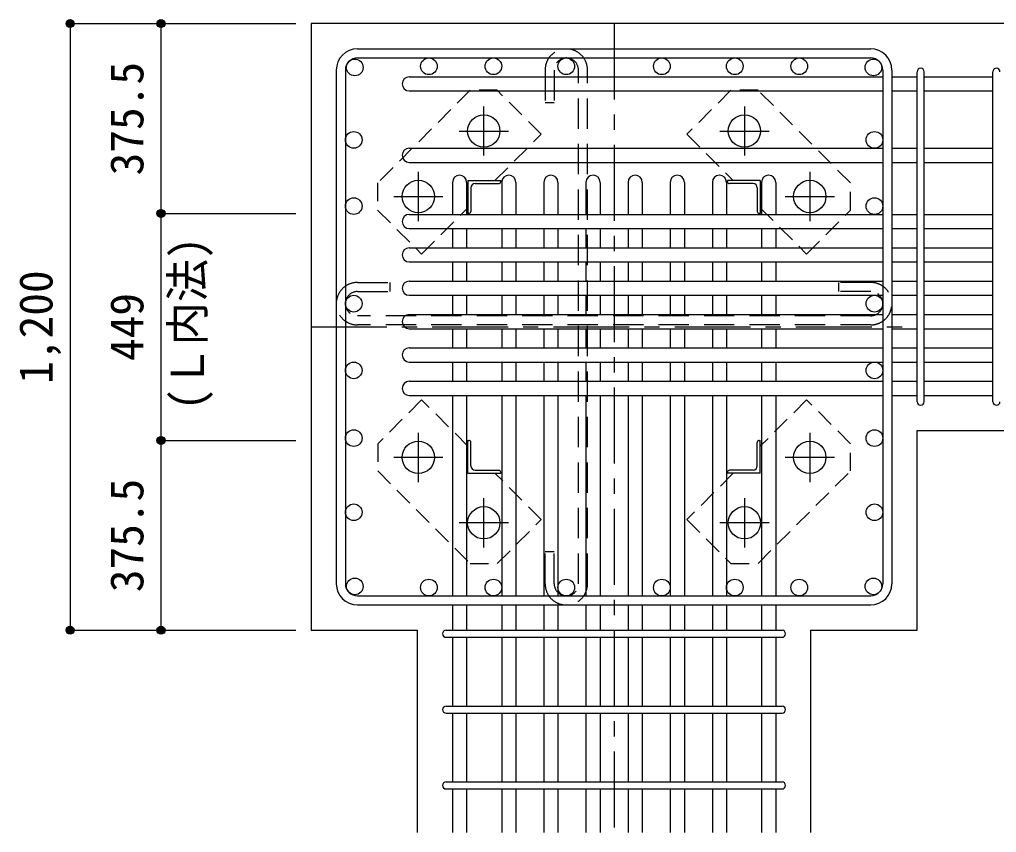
# Model space of a CAD drawing. Units: millimetres at full size, sheet at 1:30. Extents: x -5973 to 5954, y -4195 to 4201.
# Drawn here: x -625 to 1309, y -2487 to -879 of the extents above; entities that cross this region are included whole.
import ezdxf
from ezdxf.enums import TextEntityAlignment as Align

# ---------------------------------------------------------------- set-up
doc = ezdxf.new("R2010")
doc.units = ezdxf.units.MM
doc.header["$LTSCALE"] = 30
doc.header["$PDMODE"] = 32
doc.header["$PDSIZE"] = 15
for name, pattern in [('CHAIN1', [8, 5, -1, 1, -1]), ('DASHED1', [1.8, 1.2, -0.6]), ('DASHED2', [3, 2, -1])]:
    doc.linetypes.add(name, pattern=pattern)
for name, color, linetype in [('0-1_躯体線', 2, 'Continuous'), ('0-2_アンカー、アングル', 4, 'Continuous'), ('0-3_立上り筋', 3, 'Continuous'), ('0-4_フープ筋', 7, 'Continuous'), ('0-6_スタラップ筋', 7, 'Continuous'), ('0-7_文字', 4, 'Continuous'), ('0-9_プレート', 4, 'DASHED1'), ('0-C_中子', 7, 'DASHED2'), ('0-D_寸法', 4, 'Continuous')]:
    doc.layers.add(name, color=color, linetype=linetype)
doc.styles.add('ＭＳ ゴシック', font='')
doc.styles.get('ＭＳ ゴシック').set_extended_font_data('MS Gothic')

msp = doc.modelspace()

# ---------------------------------------------------------------- linework, layer by layer
at = {"layer": '0-1_躯体線'}
for p, q in [((1552.44, -887.31), (-47.56, -887.31)), ((-47.56, -887.31), (-47.56, -2087.31)), ((1152.44, -1692.31), (1552.44, -1692.31)), ((-47.56, -2087.31), (162.94, -2087.31))]:
    msp.add_line(p, q, dxfattribs=at)
msp.add_lwpolyline([(941.94, -2087.31), (1152.44, -2087.31), (1152.44, -1692.31)], dxfattribs=at)
at = {"layer": '0-2_アンカー、アングル', "linetype": 'CHAIN1'}
for p, q in [((294.44, -1148.51), (294.44, -1051.01)), ((810.44, -1051.01), (810.44, -1148.51)), ((245.64, -1099.81), (343.14, -1099.81)), ((761.74, -1099.81), (859.24, -1099.81)), ((164.94, -1278.01), (164.94, -1180.51)), ((939.94, -1180.51), (939.94, -1278.01)), ((116.14, -1229.31), (213.64, -1229.31)), ((891.24, -1229.31), (988.74, -1229.31)), ((164.94, -1794.11), (164.94, -1696.61)), ((939.94, -1696.61), (939.94, -1794.11)), ((213.64, -1745.31), (116.14, -1745.31)), ((988.74, -1745.31), (891.24, -1745.31)), ((294.44, -1923.61), (294.44, -1826.11)), ((810.44, -1826.11), (810.44, -1923.61)), ((343.14, -1874.81), (245.64, -1874.81)), ((859.24, -1874.81), (761.74, -1874.81))]:
    msp.add_line(p, q, dxfattribs=at)
at = {"layer": '0-2_アンカー、アングル'}
for p, q in [((262.94, -1197.81), (327.94, -1197.81)), ((262.94, -1197.81), (262.94, -1262.81)), ((327.94, -1197.81), (327.94, -1199.81)), ((841.94, -1197.81), (776.94, -1197.81)), ((776.94, -1199.81), (776.94, -1197.81)), ((841.94, -1197.81), (841.94, -1262.81)), ((268.94, -1212.31), (268.94, -1258.81)), ((277.44, -1203.81), (323.94, -1203.81)), ((827.44, -1203.81), (780.94, -1203.81)), ((835.94, -1212.31), (835.94, -1258.81)), ((264.94, -1262.81), (262.94, -1262.81)), ((841.94, -1262.81), (839.94, -1262.81)), ((262.94, -1711.81), (264.94, -1711.81)), ((262.94, -1776.81), (262.94, -1711.81)), ((268.94, -1762.31), (268.94, -1715.81)), ((835.94, -1762.31), (835.94, -1715.81)), ((839.94, -1711.81), (841.94, -1711.81)), ((841.94, -1776.81), (841.94, -1711.81)), ((262.94, -1776.81), (327.94, -1776.81)), ((277.44, -1770.81), (323.94, -1770.81)), ((327.94, -1774.81), (327.94, -1776.81)), ((776.94, -1776.81), (776.94, -1774.81)), ((841.94, -1776.81), (776.94, -1776.81)), ((827.44, -1770.81), (780.94, -1770.81))]:
    msp.add_line(p, q, dxfattribs=at)
at = {"layer": '0-2_アンカー、アングル', "color": 3}
for centre in [(294.44, -1099.81), (810.44, -1099.81), (164.94, -1229.31), (939.94, -1229.31), (164.94, -1745.31), (939.94, -1745.31), (294.44, -1874.81), (810.44, -1874.81)]:
    msp.add_circle(centre, 32, dxfattribs=at)
at = {"layer": '0-2_アンカー、アングル'}
for centre, radius, start, end in [((277.44, -1212.31), 8.5, 90, 180), ((323.94, -1199.81), 4, 270, 0), ((780.94, -1199.81), 4, 180, 270), ((827.44, -1212.31), 8.5, 0, 90), ((264.94, -1258.81), 4, 270, 0), ((839.94, -1258.81), 4, 180, 270), ((264.94, -1715.81), 4, 0, 90), ((839.94, -1715.81), 4, 90, 180), ((277.44, -1762.31), 8.5, 180, 270), ((323.94, -1774.81), 4, 0, 90), ((780.94, -1774.81), 4, 90, 180), ((827.44, -1762.31), 8.5, 270, 0)]:
    msp.add_arc(centre, radius, start, end, dxfattribs=at)
at = {"layer": '0-3_立上り筋'}
for centre in [(39.13, -974.01), (185.79, -971.81), (313.44, -971.81), (457.84, -971.81), (647.04, -971.81), (791.44, -971.81), (919.08, -971.81), (1065.74, -974.01), (36.94, -1117.31), (1067.94, -1117.31), (36.94, -1248.31), (1067.94, -1248.31), (36.94, -1441.31), (1067.94, -1441.31), (36.94, -1573.31), (1067.94, -1573.31), (36.94, -1707.3), (1067.94, -1707.3), (36.94, -1853.95), (1067.94, -1853.95), (39.13, -2000.61), (185.79, -2002.81), (313.44, -2002.81), (457.84, -2002.81), (647.04, -2002.81), (791.44, -2002.81), (919.08, -2002.81), (1065.74, -2000.61)]:
    msp.add_circle(centre, 16.5, dxfattribs=at)
at = {"layer": '0-4_フープ筋'}
for p, q in [((44.44, -937.31), (1060.44, -937.31)), ((44.44, -955.31), (1060.44, -955.31)), ((2.44, -979.31), (2.44, -1995.31)), ((20.44, -979.31), (20.44, -1995.31)), ((1084.44, -979.31), (1084.44, -1995.31)), ((1102.44, -979.31), (1102.44, -1995.31)), ((44.44, -2019.31), (1060.44, -2019.31)), ((44.44, -2037.31), (1060.44, -2037.31))]:
    msp.add_line(p, q, dxfattribs=at)
for centre, radius, start, end in [((44.44, -979.31), 42, 90, 180), ((1060.44, -979.31), 42, 0, 90), ((44.44, -979.31), 24, 90, 180), ((1060.44, -979.31), 24, 0, 90), ((44.44, -1995.31), 42, 180, 270), ((44.44, -1995.31), 24, 180, 270), ((1060.44, -1995.31), 42, 270, 0), ((1060.44, -1995.31), 24, 270, 0)]:
    msp.add_arc(centre, radius, start, end, dxfattribs=at)
at = {"layer": '0-6_スタラップ筋'}
for p, q in [((1152.44, -1635.31), (1152.44, -982.51)), ((1166.44, -1635.31), (1166.44, -982.51)), ((1302.44, -1635.31), (1302.44, -982.51))]:
    msp.add_line(p, q, dxfattribs=at)
for centre, start, end in [((1159.44, -982.51), 0, 180), ((1159.44, -982.51), 0, 180), ((1159.44, -982.51), 0, 180), ((1159.44, -982.51), 0, 180), ((1309.44, -982.51), 0, 180), ((1159.44, -1635.31), 180, 0), ((1159.44, -1635.31), 180, 0), ((1159.44, -1635.31), 180, 0), ((1159.44, -1635.31), 180, 0), ((1309.44, -1635.31), 180, 0)]:
    msp.add_arc(centre, 7, start, end, dxfattribs=at)
at = {"layer": '0-9_プレート'}
msp.add_line((1020.44, -1256.11), (1020.44, -1202.41), dxfattribs=at)
for points in [[(267.54, -1019.31), (84.34, -1202.41), (84.34, -1256.11), (171.34, -1343.11), (262.94, -1251.51)], [(316.64, -1197.81), (408.24, -1106.21), (321.24, -1019.31), (267.54, -1019.31)], [(1020.44, -1202.41), (837.34, -1019.21), (783.64, -1019.21), (696.64, -1106.21), (788.24, -1197.81)], [(841.94, -1251.51), (933.54, -1343.11), (1020.44, -1256.11)], [(262.93, -1723.11), (171.34, -1631.51), (84.44, -1718.51), (84.44, -1772.21)], [(837.34, -1955.31), (1020.54, -1772.21), (1020.54, -1718.51), (933.54, -1631.51), (841.94, -1723.11)], [(84.44, -1772.21), (267.53, -1955.41), (321.24, -1955.41), (408.24, -1868.41), (316.63, -1776.81)], [(788.24, -1776.81), (696.64, -1868.41), (783.64, -1955.31), (837.34, -1955.31)]]:
    msp.add_lwpolyline(points, dxfattribs=at)
at = {"layer": '0-C_中子'}
for p, q in [((415.84, -979.31), (415.84, -1043.31)), ((433.84, -979.31), (433.84, -1043.31)), ((481.84, -1995.31), (481.84, -979.31)), ((499.84, -1995.31), (499.84, -979.31)), ((415.84, -1043.31), (433.84, -1043.31)), ((44.44, -1399.31), (108.44, -1399.31)), ((108.44, -1399.31), (108.44, -1417.31)), ((44.44, -1417.31), (108.44, -1417.31)), ((1060.44, -1417.31), (996.44, -1417.31)), ((1060.44, -1465.31), (44.44, -1465.31)), ((1060.44, -1483.31), (44.44, -1483.31)), ((433.84, -1995.31), (433.84, -1931.31))]:
    msp.add_line(p, q, dxfattribs=at)
for points in [[(1060.44, -1399.31), (996.44, -1399.31), (996.44, -1417.31)], [(415.84, -1995.31), (415.84, -1931.31), (433.84, -1931.31)]]:
    msp.add_lwpolyline(points, dxfattribs=at)
for centre, radius, start, end in [((457.84, -979.31), 42, 0, 180), ((457.84, -979.31), 24, 0, 180), ((44.44, -1441.31), 42, 90, 270), ((1060.44, -1441.31), 42, 270, 90), ((44.44, -1441.31), 24, 90, 270), ((1060.44, -1441.31), 24, 270, 90), ((457.84, -1995.31), 42, 180, 0), ((457.84, -1995.31), 24, 180, 0)]:
    msp.add_arc(centre, radius, start, end, dxfattribs=at)
at = {"layer": '0-D_寸法'}
for p, q in [((-524.6, -887.31), (-344.6, -887.31)), ((-524.6, -887.31), (-344.6, -887.31)), ((-524.6, -887.31), (-524.6, -2087.31)), ((-344.6, -887.31), (-344.6, -1262.81)), ((-344.6, -887.31), (-77.56, -887.31)), ((-344.6, -1262.81), (-77.56, -1262.81)), ((-344.6, -1262.81), (-344.6, -1711.81)), ((-344.6, -1711.81), (-77.56, -1711.81)), ((-344.6, -1711.81), (-344.6, -2087.31)), ((-524.6, -2087.31), (-344.6, -2087.31)), ((-344.6, -2087.31), (-77.56, -2087.31)), ((-344.6, -2087.31), (-77.56, -2087.31))]:
    msp.add_line(p, q, dxfattribs=at)
at = {"layer": '0-D_寸法', "linetype": 'CHAIN1'}
for p, q in [((552.44, -887.31), (552.44, -2487.31)), ((-47.56, -1487.31), (1152.44, -1487.31))]:
    msp.add_line(p, q, dxfattribs=at)
at = {"layer": '0-D_寸法', "color": 7}
for p, q in [((146.94, -992.51), (1084.44, -992.51)), ((1102.44, -992.51), (1152.44, -992.51)), ((1166.44, -992.51), (1302.44, -992.51)), ((146.94, -1020.51), (1084.44, -1020.51)), ((1102.44, -1020.51), (1152.44, -1020.51)), ((1166.44, -1020.51), (1302.44, -1020.51)), ((146.94, -1133.81), (1084.44, -1133.81)), ((1102.44, -1133.81), (1152.44, -1133.81)), ((1166.44, -1133.81), (1302.44, -1133.81)), ((146.94, -1161.81), (1084.44, -1161.81)), ((1102.44, -1161.81), (1152.44, -1161.81)), ((1166.44, -1161.81), (1302.44, -1161.81)), ((232.44, -1201.31), (232.44, -1264.81)), ((260.44, -1201.31), (260.44, -1264.81)), ((329.94, -1201.31), (329.94, -1264.81)), ((357.94, -1201.31), (357.94, -1264.81)), ((413.34, -1201.31), (413.34, -1264.81)), ((441.34, -1201.31), (441.34, -1264.81)), ((496.74, -1201.31), (496.74, -1264.81)), ((524.74, -1201.31), (524.74, -1264.81)), ((580.14, -1201.31), (580.14, -1264.81)), ((608.14, -1201.31), (608.14, -1264.81)), ((663.54, -1201.31), (663.54, -1264.81)), ((691.54, -1201.31), (691.54, -1264.81)), ((746.94, -1201.31), (746.94, -1264.81)), ((774.94, -1201.31), (774.94, -1264.81)), ((844.44, -1201.31), (844.44, -1264.81)), ((872.44, -1201.31), (872.44, -1264.81)), ((146.94, -1264.81), (1084.44, -1264.81)), ((1102.44, -1264.81), (1152.44, -1264.81)), ((1166.44, -1264.81), (1302.44, -1264.81)), ((146.94, -1292.81), (1084.44, -1292.81)), ((232.44, -1292.81), (232.44, -1330.81)), ((260.44, -1292.81), (260.44, -1330.81)), ((329.94, -1292.81), (329.94, -1330.81)), ((357.94, -1292.81), (357.94, -1330.81)), ((413.34, -1292.81), (413.34, -1330.81)), ((441.34, -1292.81), (441.34, -1330.81)), ((496.74, -1292.81), (496.74, -1330.81)), ((524.74, -1292.81), (524.74, -1330.81)), ((580.14, -1292.81), (580.14, -1330.81)), ((608.14, -1292.81), (608.14, -1330.81)), ((663.54, -1292.81), (663.54, -1330.81)), ((691.54, -1292.81), (691.54, -1330.81)), ((746.94, -1292.81), (746.94, -1330.81)), ((774.94, -1292.81), (774.94, -1330.81)), ((844.44, -1292.81), (844.44, -1330.81)), ((872.44, -1292.81), (872.44, -1330.81)), ((1102.44, -1292.81), (1152.44, -1292.81)), ((1166.44, -1292.81), (1302.44, -1292.81)), ((146.94, -1330.81), (1084.44, -1330.81)), ((1102.44, -1330.81), (1152.44, -1330.81)), ((1166.44, -1330.81), (1302.44, -1330.81)), ((146.94, -1358.81), (1084.44, -1358.81)), ((232.44, -1358.81), (232.44, -1396.81)), ((260.44, -1358.81), (260.44, -1396.81)), ((329.94, -1358.81), (329.94, -1396.81)), ((357.94, -1358.81), (357.94, -1396.81)), ((413.34, -1358.81), (413.34, -1396.81)), ((441.34, -1358.81), (441.34, -1396.81)), ((496.74, -1358.81), (496.74, -1396.81)), ((524.74, -1358.81), (524.74, -1396.81)), ((580.14, -1358.81), (580.14, -1396.81)), ((608.14, -1358.81), (608.14, -1396.81)), ((663.54, -1358.81), (663.54, -1396.81)), ((691.54, -1358.81), (691.54, -1396.81)), ((746.94, -1358.81), (746.94, -1396.81)), ((774.94, -1358.81), (774.94, -1396.81)), ((844.44, -1358.81), (844.44, -1396.81)), ((872.44, -1358.81), (872.44, -1396.81)), ((1102.44, -1358.81), (1152.44, -1358.81)), ((1166.44, -1358.81), (1302.44, -1358.81)), ((146.94, -1396.81), (1084.44, -1396.81)), ((1102.44, -1396.81), (1152.44, -1396.81)), ((1166.44, -1396.81), (1302.44, -1396.81)), ((146.94, -1424.81), (1084.44, -1424.81)), ((232.44, -1424.81), (232.44, -1462.81)), ((260.44, -1424.81), (260.44, -1462.81)), ((329.94, -1424.81), (329.94, -1462.81)), ((357.94, -1424.81), (357.94, -1462.81)), ((413.34, -1424.81), (413.34, -1462.81)), ((441.34, -1424.81), (441.34, -1462.81)), ((496.74, -1424.81), (496.74, -1462.81)), ((524.74, -1424.81), (524.74, -1462.81)), ((580.14, -1424.81), (580.14, -1462.81)), ((608.14, -1424.81), (608.14, -1462.81)), ((663.54, -1424.81), (663.54, -1462.81)), ((691.54, -1424.81), (691.54, -1462.81)), ((746.94, -1424.81), (746.94, -1462.81)), ((774.94, -1424.81), (774.94, -1462.81)), ((844.44, -1424.81), (844.44, -1462.81)), ((872.44, -1424.81), (872.44, -1462.81)), ((1102.44, -1424.81), (1152.44, -1424.81)), ((1166.44, -1424.81), (1302.44, -1424.81)), ((146.94, -1462.81), (1084.44, -1462.81)), ((1102.44, -1462.81), (1152.44, -1462.81)), ((1166.44, -1462.81), (1302.44, -1462.81)), ((146.94, -1490.81), (1084.44, -1490.81)), ((232.44, -1490.81), (232.44, -1528.81)), ((260.44, -1490.81), (260.44, -1528.81)), ((329.94, -1490.81), (329.94, -1528.81)), ((357.94, -1490.81), (357.94, -1528.81)), ((413.34, -1490.81), (413.34, -1528.81)), ((441.34, -1490.81), (441.34, -1528.81)), ((496.74, -1490.81), (496.74, -1528.81)), ((524.74, -1490.81), (524.74, -1528.81)), ((580.14, -1490.81), (580.14, -1528.81)), ((608.14, -1490.81), (608.14, -1528.81)), ((663.54, -1490.81), (663.54, -1528.81)), ((691.54, -1490.81), (691.54, -1528.81)), ((746.94, -1490.81), (746.94, -1528.81)), ((774.94, -1490.81), (774.94, -1528.81)), ((844.44, -1490.81), (844.44, -1528.81)), ((872.44, -1490.81), (872.44, -1528.81)), ((1102.44, -1490.81), (1152.44, -1490.81)), ((1166.44, -1490.81), (1302.44, -1490.81)), ((146.94, -1528.81), (1084.44, -1528.81)), ((1102.44, -1528.81), (1152.44, -1528.81)), ((1166.44, -1528.81), (1302.44, -1528.81)), ((146.94, -1556.81), (1084.44, -1556.81)), ((232.44, -1556.81), (232.44, -1594.81)), ((260.44, -1556.81), (260.44, -1594.81)), ((329.94, -1556.81), (329.94, -1594.81)), ((357.94, -1556.81), (357.94, -1594.81)), ((413.34, -1556.81), (413.34, -1594.81)), ((441.34, -1556.81), (441.34, -1594.81)), ((496.74, -1556.81), (496.74, -1594.81)), ((524.74, -1556.81), (524.74, -1594.81)), ((580.14, -1556.81), (580.14, -1594.81)), ((608.14, -1556.81), (608.14, -1594.81)), ((663.54, -1556.81), (663.54, -1594.81)), ((691.54, -1556.81), (691.54, -1594.81)), ((746.94, -1556.81), (746.94, -1594.81)), ((774.94, -1556.81), (774.94, -1594.81)), ((844.44, -1556.81), (844.44, -1594.81)), ((872.44, -1556.81), (872.44, -1594.81)), ((1102.44, -1556.81), (1152.44, -1556.81)), ((1166.44, -1556.81), (1302.44, -1556.81)), ((146.94, -1594.81), (1084.44, -1594.81)), ((1102.44, -1594.81), (1152.44, -1594.81)), ((1166.44, -1594.81), (1302.44, -1594.81)), ((146.94, -1622.81), (1084.44, -1622.81)), ((232.44, -1622.81), (232.44, -2019.31)), ((260.44, -1622.81), (260.44, -2019.31)), ((329.94, -1622.81), (329.94, -2019.31)), ((357.94, -1622.81), (357.94, -2019.31)), ((413.34, -1622.81), (413.34, -2019.31)), ((441.34, -1622.81), (441.34, -2019.31)), ((496.74, -1622.81), (496.74, -2019.31)), ((524.74, -1622.81), (524.74, -2019.31)), ((580.14, -1622.81), (580.14, -2019.31)), ((608.14, -1622.81), (608.14, -2019.31)), ((663.54, -1622.81), (663.54, -2019.31)), ((691.54, -1622.81), (691.54, -2019.31)), ((746.94, -1622.81), (746.94, -2019.31)), ((774.94, -1622.81), (774.94, -2019.31)), ((844.44, -1622.81), (844.44, -2019.31)), ((872.44, -1622.81), (872.44, -2019.31)), ((1102.44, -1622.81), (1152.44, -1622.81)), ((1166.44, -1622.81), (1302.44, -1622.81)), ((232.44, -2037.31), (232.44, -2087.31)), ((260.44, -2037.31), (260.44, -2087.31)), ((329.94, -2037.31), (329.94, -2087.31)), ((357.94, -2037.31), (357.94, -2087.31)), ((413.34, -2037.31), (413.34, -2087.31)), ((441.34, -2037.31), (441.34, -2087.31)), ((496.74, -2037.31), (496.74, -2087.31)), ((524.74, -2037.31), (524.74, -2087.31)), ((580.14, -2037.31), (580.14, -2087.31)), ((608.14, -2037.31), (608.14, -2087.31)), ((663.54, -2037.31), (663.54, -2087.31)), ((691.54, -2037.31), (691.54, -2087.31)), ((746.94, -2037.31), (746.94, -2087.31)), ((774.94, -2037.31), (774.94, -2087.31)), ((844.44, -2037.31), (844.44, -2087.31)), ((872.44, -2037.31), (872.44, -2087.31)), ((219.94, -2087.31), (884.94, -2087.31)), ((219.94, -2101.31), (884.94, -2101.31)), ((232.44, -2101.31), (232.44, -2237.31)), ((260.44, -2101.31), (260.44, -2237.31)), ((329.94, -2101.31), (329.94, -2237.31)), ((357.94, -2101.31), (357.94, -2237.31)), ((413.34, -2101.31), (413.34, -2237.31)), ((441.34, -2101.31), (441.34, -2237.31)), ((496.74, -2101.31), (496.74, -2237.31)), ((524.74, -2101.31), (524.74, -2237.31)), ((580.14, -2101.31), (580.14, -2237.31)), ((608.14, -2101.31), (608.14, -2237.31)), ((663.54, -2101.31), (663.54, -2237.31)), ((691.54, -2101.31), (691.54, -2237.31)), ((746.94, -2101.31), (746.94, -2237.31)), ((774.94, -2101.31), (774.94, -2237.31)), ((844.44, -2101.31), (844.44, -2237.31)), ((872.44, -2101.31), (872.44, -2237.31)), ((219.94, -2237.31), (884.94, -2237.31)), ((219.94, -2251.31), (884.94, -2251.31)), ((232.44, -2251.31), (232.44, -2387.31)), ((260.44, -2251.31), (260.44, -2387.31)), ((329.94, -2251.31), (329.94, -2387.31)), ((357.94, -2251.31), (357.94, -2387.31)), ((413.34, -2251.31), (413.34, -2387.31)), ((441.34, -2251.31), (441.34, -2387.31)), ((496.74, -2251.31), (496.74, -2387.31)), ((524.74, -2251.31), (524.74, -2387.31)), ((580.14, -2251.31), (580.14, -2387.31)), ((608.14, -2251.31), (608.14, -2387.31)), ((663.54, -2251.31), (663.54, -2387.31)), ((691.54, -2251.31), (691.54, -2387.31)), ((746.94, -2251.31), (746.94, -2387.31)), ((774.94, -2251.31), (774.94, -2387.31)), ((844.44, -2251.31), (844.44, -2387.31)), ((872.44, -2251.31), (872.44, -2387.31)), ((219.94, -2387.31), (884.94, -2387.31)), ((219.94, -2401.31), (884.94, -2401.31)), ((232.44, -2401.31), (232.44, -2487.31)), ((260.44, -2401.31), (260.44, -2487.31)), ((329.94, -2401.31), (329.94, -2487.31)), ((357.94, -2401.31), (357.94, -2487.31)), ((413.34, -2401.31), (413.34, -2487.31)), ((441.34, -2401.31), (441.34, -2487.31)), ((496.74, -2401.31), (496.74, -2487.31)), ((524.74, -2401.31), (524.74, -2487.31)), ((580.14, -2401.31), (580.14, -2487.31)), ((608.14, -2401.31), (608.14, -2487.31)), ((663.54, -2401.31), (663.54, -2487.31)), ((691.54, -2401.31), (691.54, -2487.31)), ((746.94, -2401.31), (746.94, -2487.31)), ((774.94, -2401.31), (774.94, -2487.31)), ((844.44, -2401.31), (844.44, -2487.31)), ((872.44, -2401.31), (872.44, -2487.31))]:
    msp.add_line(p, q, dxfattribs=at)
at = {"layer": '0-D_寸法', "color": 2}
for p, q in [((162.94, -2487.31), (162.94, -2087.31)), ((941.94, -2487.31), (941.94, -2087.31))]:
    msp.add_line(p, q, dxfattribs=at)
at = {"layer": '0-D_寸法'}
for centre, radius in [((-524.6, -887.31), 8), ((-524.6, -887.31), 7.2), ((-524.6, -887.31), 6.4), ((-524.6, -887.31), 5.6), ((-524.6, -887.31), 4.8), ((-524.6, -887.31), 4), ((-524.6, -887.31), 3.2), ((-524.6, -887.31), 2.4), ((-524.6, -887.31), 1.6), ((-524.6, -887.31), 0.8), ((-344.6, -887.31), 8), ((-344.6, -887.31), 7.2), ((-344.6, -887.31), 6.4), ((-344.6, -887.31), 5.6), ((-344.6, -887.31), 4.8), ((-344.6, -887.31), 4), ((-344.6, -887.31), 3.2), ((-344.6, -887.31), 2.4), ((-344.6, -887.31), 1.6), ((-344.6, -887.31), 0.8), ((-344.6, -1262.81), 8), ((-344.6, -1262.81), 7.2), ((-344.6, -1262.81), 6.4), ((-344.6, -1262.81), 5.6), ((-344.6, -1262.81), 4.8), ((-344.6, -1262.81), 4), ((-344.6, -1262.81), 3.2), ((-344.6, -1262.81), 2.4), ((-344.6, -1262.81), 1.6), ((-344.6, -1262.81), 0.8), ((-344.6, -1711.81), 8), ((-344.6, -1711.81), 7.2), ((-344.6, -1711.81), 6.4), ((-344.6, -1711.81), 5.6), ((-344.6, -1711.81), 4.8), ((-344.6, -1711.81), 4), ((-344.6, -1711.81), 3.2), ((-344.6, -1711.81), 2.4), ((-344.6, -1711.81), 1.6), ((-344.6, -1711.81), 0.8), ((-524.6, -2087.31), 8), ((-524.6, -2087.31), 7.2), ((-524.6, -2087.31), 6.4), ((-524.6, -2087.31), 5.6), ((-524.6, -2087.31), 4.8), ((-524.6, -2087.31), 4), ((-524.6, -2087.31), 3.2), ((-524.6, -2087.31), 2.4), ((-524.6, -2087.31), 1.6), ((-524.6, -2087.31), 0.8), ((-344.6, -2087.31), 8), ((-344.6, -2087.31), 7.2), ((-344.6, -2087.31), 6.4), ((-344.6, -2087.31), 5.6), ((-344.6, -2087.31), 4.8), ((-344.6, -2087.31), 4), ((-344.6, -2087.31), 3.2), ((-344.6, -2087.31), 2.4), ((-344.6, -2087.31), 1.6), ((-344.6, -2087.31), 0.8)]:
    msp.add_circle(centre, radius, dxfattribs=at)
at = {"layer": '0-D_寸法', "color": 7}
for centre, radius, start, end in [((146.94, -1006.51), 14, 90, 270), ((146.94, -1147.81), 14, 90, 270), ((246.44, -1201.31), 14, 0, 180), ((343.94, -1201.31), 14, 0, 180), ((427.34, -1201.31), 14, 0, 180), ((510.74, -1201.31), 14, 0, 180), ((594.14, -1201.31), 14, 0, 180), ((677.54, -1201.31), 14, 0, 180), ((760.94, -1201.31), 14, 0, 180), ((858.44, -1201.31), 14, 0, 180), ((146.94, -1278.81), 14, 90, 270), ((146.94, -1344.81), 14, 90, 270), ((146.94, -1410.81), 14, 90, 270), ((146.94, -1476.81), 14, 90, 270), ((146.94, -1542.81), 14, 90, 270), ((146.94, -1608.81), 14, 90, 270), ((219.94, -2094.31), 7, 90, 270), ((219.94, -2094.31), 7, 90, 270), ((219.94, -2094.31), 7, 90, 270), ((219.94, -2094.31), 7, 90, 270), ((884.94, -2094.31), 7, 270, 90), ((884.94, -2094.31), 7, 270, 90), ((884.94, -2094.31), 7, 270, 90), ((884.94, -2094.31), 7, 270, 90), ((219.94, -2244.31), 7, 90, 270), ((884.94, -2244.31), 7, 270, 90), ((219.94, -2394.31), 7, 90, 270), ((884.94, -2394.31), 7, 270, 90)]:
    msp.add_arc(centre, radius, start, end, dxfattribs=at)
for p in [(-524.6, -887.31), (-344.6, -887.31), (-344.6, -1262.81), (-344.6, -1711.81), (-524.6, -2087.31), (-344.6, -2087.31)]:
    msp.add_point(p, dxfattribs=at)

# ---------------------------------------------------------------- texts
at = {"layer": '0-7_文字', "style": 'ＭＳ ゴシック', "width": 0.95}
msp.add_text('(Ｌ内法)', height=65.98, rotation=90, dxfattribs=at).set_placement((-239.55, -1651.9), align=Align.BOTTOM_LEFT)
at = {"layer": '0-D_寸法', "style": 'ＭＳ ゴシック'}
for s, p in [('375.5', (-359.6, -1187.56)), ('1,200', (-539.6, -1599.81)), ('449', (-359.6, -1554.81)), ('375.5', (-359.6, -2012.06))]:
    msp.add_text(s, height=65.98, rotation=90, dxfattribs=at).set_placement(p, align=Align.BOTTOM_LEFT)

doc.saveas('drawing.dxf')
